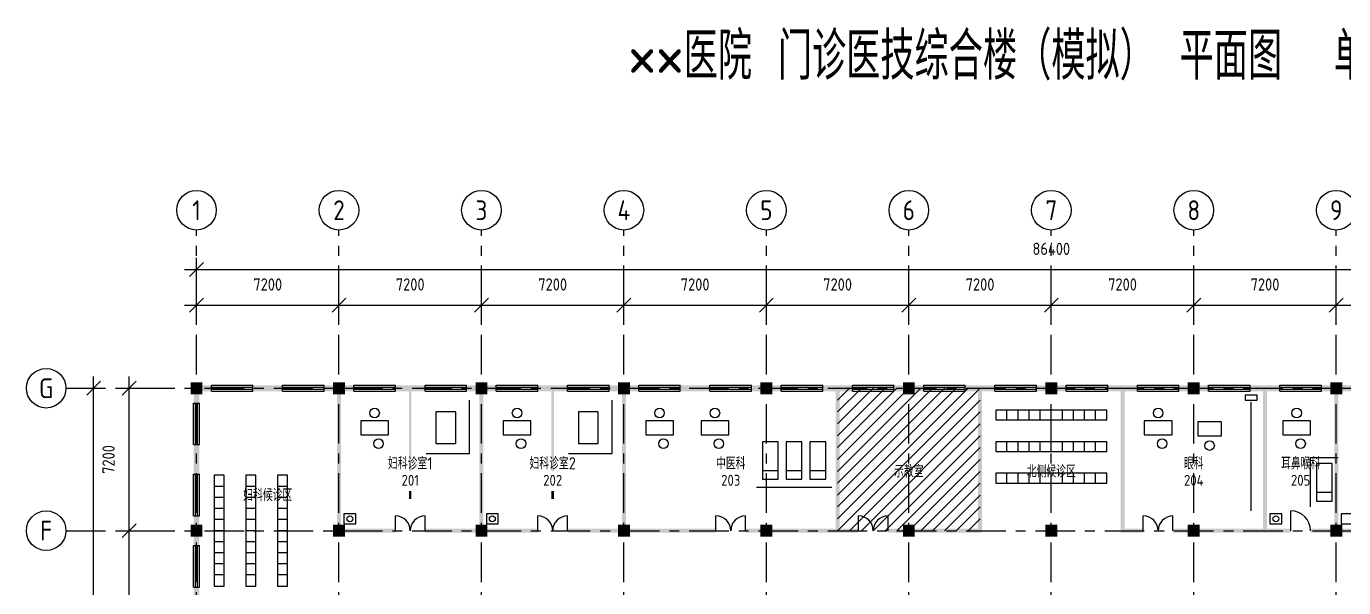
# Model space of a CAD drawing. Extents: x -9 to 337, y -15 to 61.
# Drawn here: x 111.4 to 178, y 33.1 to 61.5 of the extents above; entities that cross this region are included whole.
import ezdxf
from ezdxf.enums import TextEntityAlignment as Align

# ---------------------------------------------------------------- set-up
doc = ezdxf.new("R2010")
doc.units = 0
doc.linetypes.add('CENTER', pattern=[3.5, 2, -0.5, 0.5, -0.5])
for name, color, linetype in [('AXIS', 1, 'CENTER'), ('AXIS_B', 1, 'CONTINUOUS'), ('AXIS_T', 7, 'CONTINUOUS'), ('COLUMN', 7, 'CONTINUOUS'), ('DIM', 3, 'CONTINUOUS'), ('DIM_T', 3, 'CONTINUOUS'), ('DOOR', 4, 'CONTINUOUS'), ('FURN', 8, 'CONTINUOUS'), ('HATCH', 9, 'CONTINUOUS'), ('NUM', 1, 'CONTINUOUS'), ('TEXT', 7, 'CONTINUOUS'), ('TEXT2', 8, 'CONTINUOUS'), ('TITLE', 7, 'CONTINUOUS'), ('WALL', 7, 'CONTINUOUS'), ('WINDOW', 4, 'CONTINUOUS')]:
    doc.layers.add(name, color=color, linetype=linetype)
doc.styles.add('CN', font='gbenor.shx', dxfattribs={"width": 0.7, "bigfont": 'gbcbig.shx'})

msp = doc.modelspace()

# ---------------------------------------------------------------- linework, layer by layer
at = {"layer": 'AXIS'}
for p, q in [((120, -8.6), (120, 51.2)), ((127.2, -8.6), (127.2, 51.2)), ((134.4, -8.6), (134.4, 51.2)), ((141.6, -8.6), (141.6, 51.2)), ((148.8, -8.6), (148.8, 51.2)), ((156, -8.6), (156, 51.2)), ((163.2, -8.6), (163.2, 51.2)), ((170.4, -8.6), (170.4, 51.2)), ((177.6, -8.6), (177.6, 51.2)), ((113.4, 43.2), (215, 43.2)), ((113.4, 36), (215, 36))]:
    msp.add_line(p, q, dxfattribs=at)
at = {"layer": 'AXIS_B'}
for centre in [(120, 52.2), (127.2, 52.2), (134.4, 52.2), (141.6, 52.2), (148.8, 52.2), (156, 52.2), (163.2, 52.2), (170.4, 52.2), (177.6, 52.2), (112.4, 43.2), (112.4, 36)]:
    msp.add_circle(centre, 1, dxfattribs=at)
at = {"layer": 'COLUMN'}
for points in [[(119.7, 42.9), (120.3, 42.9), (119.7, 43.5), (120.3, 43.5)], [(126.9, 42.9), (127.5, 42.9), (126.9, 43.5), (127.5, 43.5)], [(134.1, 42.9), (134.7, 42.9), (134.1, 43.5), (134.7, 43.5)], [(141.3, 42.9), (141.9, 42.9), (141.3, 43.5), (141.9, 43.5)], [(148.5, 42.9), (149.1, 42.9), (148.5, 43.5), (149.1, 43.5)], [(155.7, 42.9), (156.3, 42.9), (155.7, 43.5), (156.3, 43.5)], [(162.9, 42.9), (163.5, 42.9), (162.9, 43.5), (163.5, 43.5)], [(170.1, 42.9), (170.7, 42.9), (170.1, 43.5), (170.7, 43.5)], [(177.3, 42.9), (177.9, 42.9), (177.3, 43.5), (177.9, 43.5)], [(119.7, 35.7), (120.3, 35.7), (119.7, 36.3), (120.3, 36.3)], [(126.9, 35.7), (127.5, 35.7), (126.9, 36.3), (127.5, 36.3)], [(134.1, 35.7), (134.7, 35.7), (134.1, 36.3), (134.7, 36.3)], [(141.3, 35.7), (141.9, 35.7), (141.3, 36.3), (141.9, 36.3)], [(148.5, 35.7), (149.1, 35.7), (148.5, 36.3), (149.1, 36.3)], [(155.7, 35.7), (156.3, 35.7), (155.7, 36.3), (156.3, 36.3)], [(162.9, 35.7), (163.5, 35.7), (162.9, 36.3), (163.5, 36.3)], [(170.1, 35.7), (170.7, 35.7), (170.1, 36.3), (170.7, 36.3)], [(177.3, 35.7), (177.9, 35.7), (177.3, 36.3), (177.9, 36.3)]]:
    msp.add_solid(points, dxfattribs=at)
at = {"layer": 'DIM'}
for p, q in [((119.65, 48.85), (120.35, 49.55)), ((120, 48.6), (120, 49.8)), ((119.4, 49.2), (207, 49.2)), ((120, 46.8), (120, 48)), ((127.2, 46.8), (127.2, 48)), ((134.4, 46.8), (134.4, 48)), ((141.6, 46.8), (141.6, 48)), ((148.8, 46.8), (148.8, 48)), ((156, 46.8), (156, 48)), ((163.2, 46.8), (163.2, 48)), ((170.4, 46.8), (170.4, 48)), ((177.6, 46.8), (177.6, 48)), ((119.4, 47.4), (207, 47.4)), ((119.65, 47.05), (120.35, 47.75)), ((126.85, 47.05), (127.55, 47.75)), ((134.05, 47.05), (134.75, 47.75)), ((141.25, 47.05), (141.95, 47.75)), ((148.45, 47.05), (149.15, 47.75)), ((155.65, 47.05), (156.35, 47.75)), ((162.85, 47.05), (163.55, 47.75)), ((170.05, 47.05), (170.75, 47.75)), ((177.25, 47.05), (177.95, 47.75)), ((114.45, 42.85), (115.15, 43.55)), ((114.8, -0.6), (114.8, 43.8)), ((116.25, 42.85), (116.95, 43.55)), ((116.6, -0.6), (116.6, 43.8)), ((114.2, 43.2), (115.4, 43.2)), ((116, 43.2), (117.2, 43.2)), ((116, 36), (117.2, 36)), ((116.25, 35.65), (116.95, 36.35))]:
    msp.add_line(p, q, dxfattribs=at)
at = {"layer": 'DOOR'}
for p, q in [((130.05, 36), (130.05, 36.75)), ((131.55, 36), (131.55, 36.75)), ((137.25, 36), (137.25, 36.75)), ((138.75, 36), (138.75, 36.75)), ((146.25, 36), (146.25, 36.75)), ((147.75, 36), (147.75, 36.75)), ((153.45, 36), (153.45, 36.75)), ((154.95, 36), (154.95, 36.75)), ((167.85, 36), (167.85, 36.75)), ((169.35, 36), (169.35, 36.75)), ((175.3, 36), (175.3, 37))]:
    msp.add_line(p, q, dxfattribs=at)
for centre, radius, start, end in [((130.05, 36), 0.75, 0, 90), ((131.55, 36), 0.75, 90, 180), ((137.25, 36), 0.75, 0, 90), ((138.75, 36), 0.75, 90, 180), ((146.25, 36), 0.75, 0, 90), ((147.75, 36), 0.75, 90, 180), ((153.45, 36), 0.75, 0, 90), ((154.95, 36), 0.75, 90, 180), ((167.85, 36), 0.75, 0, 90), ((169.35, 36), 0.75, 90, 180), ((175.3, 36), 1, 0, 90)]:
    msp.add_arc(centre, radius, start, end, dxfattribs=at)
at = {"layer": 'FURN'}
for p, q in [((160.96, 41.6), (160.96, 42.1)), ((161.52, 41.6), (161.52, 42.1)), ((162.08, 41.6), (162.08, 42.1)), ((162.64, 41.6), (162.64, 42.1)), ((163.2, 41.6), (163.2, 42.1)), ((163.76, 41.6), (163.76, 42.1)), ((164.32, 41.6), (164.32, 42.1)), ((164.88, 41.6), (164.88, 42.1)), ((165.44, 41.6), (165.44, 42.1)), ((173.3, 37), (173.3, 42.5)), ((160.96, 40), (160.96, 40.5)), ((161.52, 40), (161.52, 40.5)), ((162.08, 40), (162.08, 40.5)), ((162.64, 40), (162.64, 40.5)), ((163.2, 40), (163.2, 40.5)), ((163.76, 40), (163.76, 40.5)), ((164.32, 40), (164.32, 40.5)), ((164.88, 40), (164.88, 40.5)), ((165.44, 40), (165.44, 40.5)), ((148.6, 39.05), (149.4, 39.05)), ((149.8, 39.05), (150.6, 39.05)), ((151, 39.05), (151.8, 39.05)), ((160.96, 38.4), (160.96, 38.9)), ((161.52, 38.4), (161.52, 38.9)), ((162.08, 38.4), (162.08, 38.9)), ((162.64, 38.4), (162.64, 38.9)), ((163.2, 38.4), (163.2, 38.9)), ((163.76, 38.4), (163.76, 38.9)), ((164.32, 38.4), (164.32, 38.9)), ((164.88, 38.4), (164.88, 38.9)), ((165.44, 38.4), (165.44, 38.9)), ((121.4, 38.24), (120.9, 38.24)), ((123, 38.24), (122.5, 38.24)), ((124.6, 38.24), (124.1, 38.24)), ((148.3, 38.2), (152.1, 38.2)), ((176.6, 37.95), (177.4, 37.95)), ((121.4, 37.68), (120.9, 37.68)), ((123, 37.68), (122.5, 37.68)), ((124.6, 37.68), (124.1, 37.68)), ((121.4, 37.12), (120.9, 37.12)), ((123, 37.12), (122.5, 37.12)), ((124.6, 37.12), (124.1, 37.12)), ((121.4, 36.56), (120.9, 36.56)), ((121.4, 36), (120.9, 36)), ((123, 36.56), (122.5, 36.56)), ((123, 36), (122.5, 36)), ((124.6, 36.56), (124.1, 36.56)), ((124.6, 36), (124.1, 36)), ((121.4, 35.44), (120.9, 35.44)), ((123, 35.44), (122.5, 35.44)), ((124.6, 35.44), (124.1, 35.44)), ((121.4, 34.88), (120.9, 34.88)), ((123, 34.88), (122.5, 34.88)), ((124.6, 34.88), (124.1, 34.88)), ((121.4, 34.32), (120.9, 34.32)), ((123, 34.32), (122.5, 34.32)), ((124.6, 34.32), (124.1, 34.32)), ((121.4, 33.76), (120.9, 33.76)), ((123, 33.76), (122.5, 33.76)), ((124.6, 33.76), (124.1, 33.76))]:
    msp.add_line(p, q, dxfattribs=at)
for points in [[(173, 42.6), (173.6, 42.6), (173.6, 42.85), (173, 42.85)], [(132.1, 40.4), (133.1, 40.4), (133.1, 42), (132.1, 42)], [(139.3, 40.4), (140.3, 40.4), (140.3, 42), (139.3, 42)], [(160.4, 41.6), (166, 41.6), (166, 42.1), (160.4, 42.1)], [(128.3, 40.85), (129.7, 40.85), (129.7, 41.55), (128.3, 41.55)], [(135.5, 40.85), (136.9, 40.85), (136.9, 41.55), (135.5, 41.55)], [(142.7, 40.85), (144.1, 40.85), (144.1, 41.55), (142.7, 41.55)], [(145.5, 40.85), (146.9, 40.85), (146.9, 41.55), (145.5, 41.55)], [(167.9, 40.85), (169.3, 40.85), (169.3, 41.55), (167.9, 41.55)], [(170.6, 40.8), (171.8, 40.8), (171.8, 41.5), (170.6, 41.5)], [(174.9, 40.85), (176.3, 40.85), (176.3, 41.55), (174.9, 41.55)], [(148.6, 38.6), (149.4, 38.6), (149.4, 40.5), (148.6, 40.5)], [(149.8, 38.6), (150.6, 38.6), (150.6, 40.5), (149.8, 40.5)], [(151, 38.6), (151.8, 38.6), (151.8, 40.5), (151, 40.5)], [(160.4, 40), (166, 40), (166, 40.5), (160.4, 40.5)], [(176.6, 37.5), (177.4, 37.5), (177.4, 39.4), (176.6, 39.4)], [(121.4, 33.2), (121.4, 38.8), (120.9, 38.8), (120.9, 33.2)], [(123, 33.2), (123, 38.8), (122.5, 38.8), (122.5, 33.2)], [(124.6, 33.2), (124.6, 38.8), (124.1, 38.8), (124.1, 33.2)], [(160.4, 38.4), (166, 38.4), (166, 38.9), (160.4, 38.9)], [(127.45, 36.35), (128.05, 36.35), (128.05, 36.85), (127.45, 36.85)], [(134.65, 36.35), (135.25, 36.35), (135.25, 36.85), (134.65, 36.85)], [(174.25, 36.35), (174.85, 36.35), (174.85, 36.85), (174.25, 36.85)], [(177.85, 36.35), (178.45, 36.35), (178.45, 36.85), (177.85, 36.85)]]:
    msp.add_lwpolyline(points, close=True, dxfattribs=at)
for points in [[(131.6, 39.9), (133.8, 39.9), (133.8, 42.6)], [(138.8, 39.9), (141, 39.9), (141, 42.6)], [(176.3, 37.2), (176.3, 39.7), (177.7, 39.7)]]:
    msp.add_lwpolyline(points, dxfattribs=at)
for centre, radius in [((129, 41.95), 0.24), ((136.2, 41.95), 0.24), ((143.4, 41.95), 0.24), ((146.2, 41.95), 0.24), ((168.6, 41.95), 0.24), ((175.6, 41.95), 0.24), ((129.2, 40.4), 0.24), ((136.4, 40.4), 0.24), ((143.6, 40.4), 0.24), ((146.4, 40.4), 0.24), ((168.8, 40.4), 0.24), ((175.8, 40.4), 0.24), ((171.2, 40.3), 0.24), ((127.75, 36.6), 0.15), ((134.95, 36.6), 0.15), ((174.55, 36.6), 0.15)]:
    msp.add_circle(centre, radius, dxfattribs=at)
at = {"layer": 'HATCH'}
for p, q in [((152.4, 42.6), (153, 43.2)), ((152.4, 42), (153.6, 43.2)), ((152.4, 41.4), (154.2, 43.2)), ((152.4, 40.8), (154.8, 43.2)), ((152.4, 40.2), (155.4, 43.2)), ((152.4, 39.6), (156, 43.2)), ((152.4, 39), (156.6, 43.2)), ((152.4, 38.4), (157.2, 43.2)), ((152.4, 37.8), (157.8, 43.2)), ((152.4, 37.2), (158.4, 43.2)), ((152.4, 36.6), (159, 43.2)), ((152.4, 36), (159.6, 43.2)), ((153, 36), (159.6, 42.6)), ((153.6, 36), (159.6, 42)), ((154.2, 36), (159.6, 41.4)), ((154.8, 36), (159.6, 40.8)), ((155.4, 36), (159.6, 40.2)), ((156, 36), (159.6, 39.6)), ((156.6, 36), (159.6, 39)), ((157.2, 36), (159.6, 38.4)), ((157.8, 36), (159.6, 37.8)), ((158.4, 36), (159.6, 37.2)), ((159, 36), (159.6, 36.6))]:
    msp.add_line(p, q, dxfattribs=at)
at = {"layer": 'WALL'}
for points in [[(119.85, 43.05), (120.75, 43.05), (119.85, 43.35), (120.75, 43.35)], [(119.85, 42.45), (120.15, 42.45), (119.85, 43.35), (120.15, 43.35)], [(122.85, 43.05), (124.35, 43.05), (122.85, 43.35), (124.35, 43.35)], [(126.45, 43.05), (127.95, 43.05), (126.45, 43.35), (127.95, 43.35)], [(127.1, 35.9), (127.3, 35.9), (127.1, 43.3), (127.3, 43.3)], [(130.05, 43.05), (131.55, 43.05), (130.05, 43.35), (131.55, 43.35)], [(133.65, 43.05), (135.15, 43.05), (133.65, 43.35), (135.15, 43.35)], [(134.3, 35.9), (134.5, 35.9), (134.3, 43.3), (134.5, 43.3)], [(137.25, 43.05), (138.75, 43.05), (137.25, 43.35), (138.75, 43.35)], [(140.85, 43.05), (142.35, 43.05), (140.85, 43.35), (142.35, 43.35)], [(141.5, 35.9), (141.7, 35.9), (141.5, 43.3), (141.7, 43.3)], [(144.45, 43.05), (145.95, 43.05), (144.45, 43.35), (145.95, 43.35)], [(148.05, 43.05), (149.55, 43.05), (148.05, 43.35), (149.55, 43.35)], [(151.65, 43.05), (153.15, 43.05), (151.65, 43.35), (153.15, 43.35)], [(152.3, 35.9), (152.5, 35.9), (152.3, 43.3), (152.5, 43.3)], [(155.25, 43.05), (156.75, 43.05), (155.25, 43.35), (156.75, 43.35)], [(158.85, 43.05), (160.35, 43.05), (158.85, 43.35), (160.35, 43.35)], [(159.5, 35.9), (159.7, 35.9), (159.5, 43.3), (159.7, 43.3)], [(162.45, 43.05), (163.95, 43.05), (162.45, 43.35), (163.95, 43.35)], [(166.05, 43.05), (167.55, 43.05), (166.05, 43.35), (167.55, 43.35)], [(166.7, 35.9), (166.9, 35.9), (166.7, 43.3), (166.9, 43.3)], [(169.65, 43.05), (171.15, 43.05), (169.65, 43.35), (171.15, 43.35)], [(173.25, 43.05), (174.75, 43.05), (173.25, 43.35), (174.75, 43.35)], [(173.9, 35.9), (174.1, 35.9), (173.9, 43.3), (174.1, 43.3)], [(176.85, 43.05), (178.35, 43.05), (176.85, 43.35), (178.35, 43.35)], [(177.5, 35.9), (177.7, 35.9), (177.5, 43.3), (177.7, 43.3)], [(130.74, 39), (130.86, 39), (130.74, 43.2), (130.86, 43.2)], [(137.94, 39), (138.06, 39), (137.94, 43.2), (138.06, 43.2)], [(119.85, 38.85), (120.15, 38.85), (119.85, 40.35), (120.15, 40.35)], [(130.74, 37.6), (130.86, 37.6), (130.74, 38), (130.86, 38)], [(137.94, 37.6), (138.06, 37.6), (137.94, 38), (138.06, 38)], [(119.85, 35.25), (120.15, 35.25), (119.85, 36.75), (120.15, 36.75)], [(127.1, 35.9), (130.05, 35.9), (127.1, 36.1), (130.05, 36.1)], [(131.55, 35.9), (137.25, 35.9), (131.55, 36.1), (137.25, 36.1)], [(138.75, 35.9), (146.25, 35.9), (138.75, 36.1), (146.25, 36.1)], [(147.75, 35.9), (153.45, 35.9), (147.75, 36.1), (153.45, 36.1)], [(154.95, 35.9), (159.7, 35.9), (154.95, 36.1), (159.7, 36.1)], [(166.7, 35.9), (167.85, 35.9), (166.7, 36.1), (167.85, 36.1)], [(169.35, 35.9), (175.3, 35.9), (169.35, 36.1), (175.3, 36.1)], [(176.3, 35.9), (178.9, 35.9), (176.3, 36.1), (178.9, 36.1)], [(119.85, 31.65), (120.15, 31.65), (119.85, 33.15), (120.15, 33.15)]]:
    msp.add_solid(points, dxfattribs=at)
at = {"layer": 'WINDOW'}
for p, q in [((120.75, 43.35), (122.85, 43.35)), ((120.75, 43.05), (120.75, 43.35)), ((122.85, 43.05), (122.85, 43.35)), ((124.35, 43.35), (126.45, 43.35)), ((124.35, 43.05), (124.35, 43.35)), ((126.45, 43.05), (126.45, 43.35)), ((127.95, 43.35), (130.05, 43.35)), ((127.95, 43.05), (127.95, 43.35)), ((130.05, 43.05), (130.05, 43.35)), ((131.55, 43.35), (133.65, 43.35)), ((131.55, 43.05), (131.55, 43.35)), ((133.65, 43.05), (133.65, 43.35)), ((135.15, 43.35), (137.25, 43.35)), ((135.15, 43.05), (135.15, 43.35)), ((137.25, 43.05), (137.25, 43.35)), ((138.75, 43.35), (140.85, 43.35)), ((138.75, 43.05), (138.75, 43.35)), ((140.85, 43.05), (140.85, 43.35)), ((142.35, 43.35), (144.45, 43.35)), ((142.35, 43.05), (142.35, 43.35)), ((144.45, 43.05), (144.45, 43.35)), ((145.95, 43.35), (148.05, 43.35)), ((145.95, 43.05), (145.95, 43.35)), ((148.05, 43.05), (148.05, 43.35)), ((149.55, 43.35), (151.65, 43.35)), ((149.55, 43.05), (149.55, 43.35)), ((151.65, 43.05), (151.65, 43.35)), ((153.15, 43.35), (155.25, 43.35)), ((153.15, 43.05), (153.15, 43.35)), ((155.25, 43.05), (155.25, 43.35)), ((156.75, 43.35), (158.85, 43.35)), ((156.75, 43.05), (156.75, 43.35)), ((158.85, 43.05), (158.85, 43.35)), ((160.35, 43.35), (162.45, 43.35)), ((160.35, 43.05), (160.35, 43.35)), ((162.45, 43.05), (162.45, 43.35)), ((163.95, 43.35), (166.05, 43.35)), ((163.95, 43.05), (163.95, 43.35)), ((166.05, 43.05), (166.05, 43.35)), ((167.55, 43.35), (169.65, 43.35)), ((167.55, 43.05), (167.55, 43.35)), ((169.65, 43.05), (169.65, 43.35)), ((171.15, 43.35), (173.25, 43.35)), ((171.15, 43.05), (171.15, 43.35)), ((173.25, 43.05), (173.25, 43.35)), ((174.75, 43.35), (176.85, 43.35)), ((174.75, 43.05), (174.75, 43.35)), ((176.85, 43.05), (176.85, 43.35)), ((120.75, 43.25), (122.85, 43.25)), ((120.75, 43.15), (122.85, 43.15)), ((120.75, 43.05), (122.85, 43.05)), ((124.35, 43.25), (126.45, 43.25)), ((124.35, 43.15), (126.45, 43.15)), ((124.35, 43.05), (126.45, 43.05)), ((127.95, 43.25), (130.05, 43.25)), ((127.95, 43.15), (130.05, 43.15)), ((127.95, 43.05), (130.05, 43.05)), ((131.55, 43.25), (133.65, 43.25)), ((131.55, 43.15), (133.65, 43.15)), ((131.55, 43.05), (133.65, 43.05)), ((135.15, 43.25), (137.25, 43.25)), ((135.15, 43.15), (137.25, 43.15)), ((135.15, 43.05), (137.25, 43.05)), ((138.75, 43.25), (140.85, 43.25)), ((138.75, 43.15), (140.85, 43.15)), ((138.75, 43.05), (140.85, 43.05)), ((142.35, 43.25), (144.45, 43.25)), ((142.35, 43.15), (144.45, 43.15)), ((142.35, 43.05), (144.45, 43.05)), ((145.95, 43.25), (148.05, 43.25)), ((145.95, 43.15), (148.05, 43.15)), ((145.95, 43.05), (148.05, 43.05)), ((149.55, 43.25), (151.65, 43.25)), ((149.55, 43.15), (151.65, 43.15)), ((149.55, 43.05), (151.65, 43.05)), ((153.15, 43.25), (155.25, 43.25)), ((153.15, 43.15), (155.25, 43.15)), ((153.15, 43.05), (155.25, 43.05)), ((156.75, 43.25), (158.85, 43.25)), ((156.75, 43.15), (158.85, 43.15)), ((156.75, 43.05), (158.85, 43.05)), ((160.35, 43.25), (162.45, 43.25)), ((160.35, 43.15), (162.45, 43.15)), ((160.35, 43.05), (162.45, 43.05)), ((163.95, 43.25), (166.05, 43.25)), ((163.95, 43.15), (166.05, 43.15)), ((163.95, 43.05), (166.05, 43.05)), ((167.55, 43.25), (169.65, 43.25)), ((167.55, 43.15), (169.65, 43.15)), ((167.55, 43.05), (169.65, 43.05)), ((171.15, 43.25), (173.25, 43.25)), ((171.15, 43.15), (173.25, 43.15)), ((171.15, 43.05), (173.25, 43.05)), ((174.75, 43.25), (176.85, 43.25)), ((174.75, 43.15), (176.85, 43.15)), ((174.75, 43.05), (176.85, 43.05)), ((119.85, 40.35), (119.85, 42.45)), ((119.85, 42.45), (120.15, 42.45)), ((119.95, 40.35), (119.95, 42.45)), ((120.05, 40.35), (120.05, 42.45)), ((120.15, 40.35), (120.15, 42.45)), ((119.85, 40.35), (120.15, 40.35)), ((119.85, 36.75), (119.85, 38.85)), ((119.85, 38.85), (120.15, 38.85)), ((119.95, 36.75), (119.95, 38.85)), ((120.05, 36.75), (120.05, 38.85)), ((120.15, 36.75), (120.15, 38.85)), ((119.85, 36.75), (120.15, 36.75)), ((119.85, 33.15), (119.85, 35.25)), ((119.85, 35.25), (120.15, 35.25)), ((119.95, 33.15), (119.95, 35.25)), ((120.05, 33.15), (120.05, 35.25)), ((120.15, 33.15), (120.15, 35.25)), ((119.85, 33.15), (120.15, 33.15))]:
    msp.add_line(p, q, dxfattribs=at)

# ---------------------------------------------------------------- texts
at = {"layer": 'AXIS_T', "style": 'CN'}
for s, p in [('1', (120, 52.2)), ('2', (127.2, 52.2)), ('3', (134.4, 52.2)), ('4', (141.6, 52.2)), ('5', (148.8, 52.2)), ('6', (156, 52.2)), ('7', (163.2, 52.2)), ('8', (170.4, 52.2)), ('9', (177.6, 52.2)), ('G', (112.4, 43.2)), ('F', (112.4, 36))]:
    msp.add_text(s, height=1, dxfattribs=at).set_placement(p, align=Align.MIDDLE_CENTER)
at = {"layer": 'DIM_T', "style": 'CN'}
for s, p in [('86400', (163.2, 49.75)), ('7200', (123.6, 47.95)), ('7200', (130.8, 47.95)), ('7200', (138, 47.95)), ('7200', (145.2, 47.95)), ('7200', (152.4, 47.95)), ('7200', (159.6, 47.95)), ('7200', (166.8, 47.95)), ('7200', (174, 47.95))]:
    msp.add_text(s, height=0.62, dxfattribs=at).set_placement(p, align=Align.BOTTOM_CENTER)
msp.add_text('7200', height=0.62, rotation=90, dxfattribs=at).set_placement((116.05, 39.6), align=Align.BOTTOM_CENTER)
at = {"layer": 'NUM', "style": 'CN'}
for s, p in [('201', (130.8, 38.547)), ('202', (138, 38.547)), ('203', (147, 38.547)), ('204', (170.4, 38.547)), ('205', (175.8, 38.547))]:
    msp.add_text(s, height=0.55, dxfattribs=at).set_placement(p, align=Align.MIDDLE_CENTER)
at = {"layer": 'TEXT', "style": 'CN'}
for s, p in [('妇科诊室1', (130.8, 39.403)), ('妇科诊室2', (138, 39.403)), ('中医科', (147, 39.403)), ('眼科', (170.4, 39.403)), ('耳鼻喉科', (175.8, 39.403))]:
    msp.add_text(s, height=0.62, dxfattribs=at).set_placement(p, align=Align.MIDDLE_CENTER)
at = {"layer": 'TEXT2', "style": 'CN'}
for s, p in [('示教室', (156, 39)), ('北侧候诊区', (163.2, 39)), ('妇科候诊区', (123.6, 37.8))]:
    msp.add_text(s, height=0.62, dxfattribs=at).set_placement(p, align=Align.MIDDLE_CENTER)
at = {"layer": 'TITLE', "style": 'CN'}
msp.add_text('××医院 门诊医技综合楼（模拟） 平面图  单位：m', height=2.4, dxfattribs=at).set_placement((163.2, 60), align=Align.MIDDLE_CENTER)

doc.saveas('drawing.dxf')
